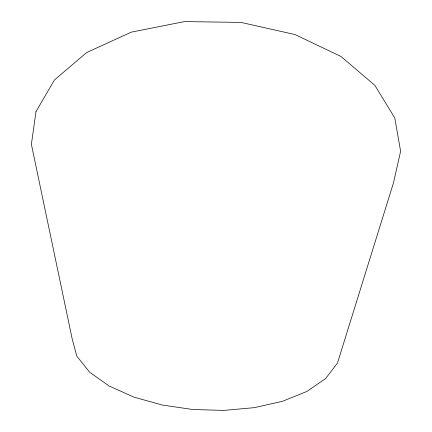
<?xml version="1.0" encoding="UTF-8"?>
<svg xmlns="http://www.w3.org/2000/svg" width="432" height="432" viewBox="0 0 432 432"><rect width="100%" height="100%" fill="white"/><g stroke="black" fill="none" stroke-linecap="round" stroke-linejoin="round"><path stroke-width="0.65" d="M35.991 111.596L31.385 144.31L72.149 338.774L76.788 356.108L89.57 372.13L109.091 385.992L133.823 397.094L162.221 405.022L192.78 409.509L224.003 410.4L254.426 407.641L282.539 401.279L306.806 391.478L325.631 378.562L337.462 363.064L393.498 182.801L400.615 151.292L394.789 117.947L374.83 85.298L340.886 56.425L294.953 34.549L240.991 22.41L184.453 21.6L131.296 32.141L86.746 52.488L54.421 80.006L35.991 111.596"/></g></svg>
